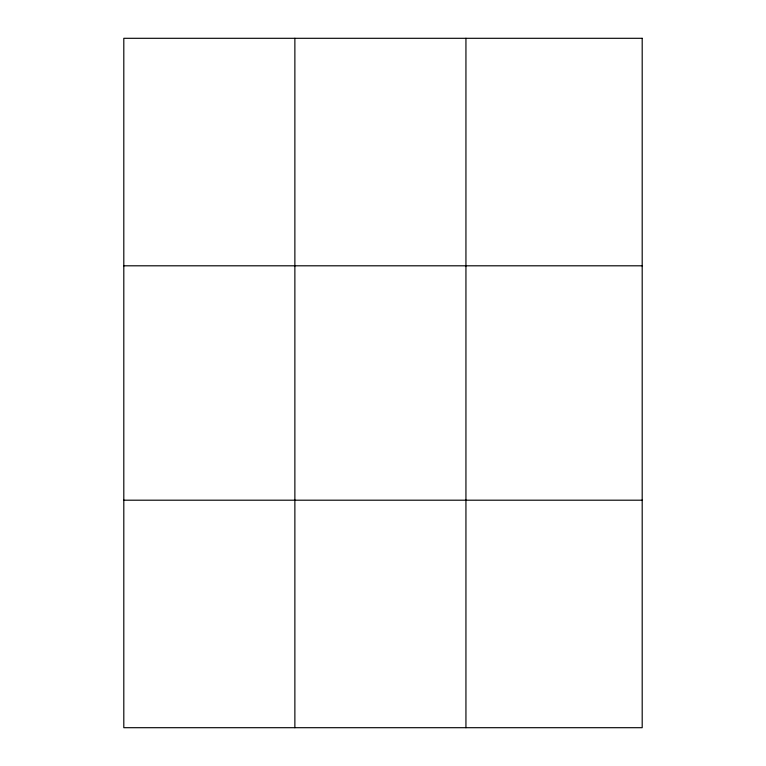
<?xml version="1.0" encoding="UTF-8"?>
<svg xmlns="http://www.w3.org/2000/svg" width="766" height="766" viewBox="0 0 766 766"><rect width="100%" height="100%" fill="white"/><g stroke="black" fill="none" stroke-linecap="round" stroke-linejoin="round"><path stroke-width="1.15" d="M294.872 727.7L294.872 38.3M465.939 727.7L465.939 38.3M123.805 265.802L642.195 265.802M123.805 500.198L642.195 500.198M642.195 38.3L642.195 727.7L123.805 727.7L123.805 38.3L642.195 38.3"/></g></svg>
